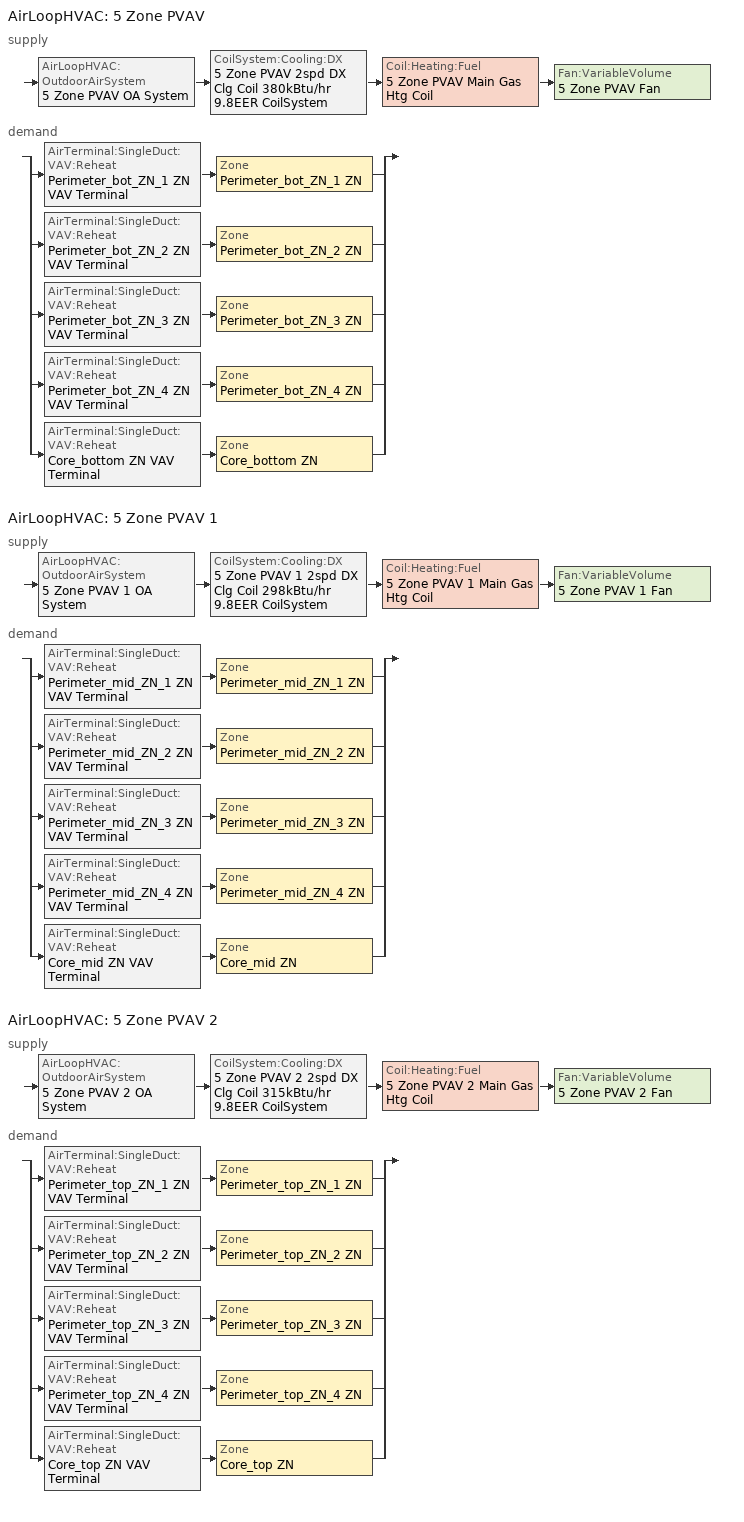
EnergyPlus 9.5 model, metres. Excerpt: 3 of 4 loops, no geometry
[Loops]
AirLoopHVAC '5 Zone PVAV'
 supply: AirLoopHVAC:OutdoorAirSystem '5 Zone PVAV OA System' > CoilSystem:Cooling:DX '5 Zone PVAV 2spd DX Clg Coil 380kBtu/hr 9.8EER CoilSystem' > Coil:Heating:Fuel '5 Zone PVAV Main Gas Htg Coil' > Fan:VariableVolume '5 Zone PVAV Fan'
 demand: split
  | AirTerminal:SingleDuct:VAV:Reheat 'Perimeter_bot_ZN_1 ZN VAV Terminal' > Zone 'Perimeter_bot_ZN_1 ZN'
  | AirTerminal:SingleDuct:VAV:Reheat 'Perimeter_bot_ZN_2 ZN VAV Terminal' > Zone 'Perimeter_bot_ZN_2 ZN'
  | AirTerminal:SingleDuct:VAV:Reheat 'Perimeter_bot_ZN_3 ZN VAV Terminal' > Zone 'Perimeter_bot_ZN_3 ZN'
  | AirTerminal:SingleDuct:VAV:Reheat 'Perimeter_bot_ZN_4 ZN VAV Terminal' > Zone 'Perimeter_bot_ZN_4 ZN'
  | AirTerminal:SingleDuct:VAV:Reheat 'Core_bottom ZN VAV Terminal' > Zone 'Core_bottom ZN'
AirLoopHVAC '5 Zone PVAV 1'
 supply: AirLoopHVAC:OutdoorAirSystem '5 Zone PVAV 1 OA System' > CoilSystem:Cooling:DX '5 Zone PVAV 1 2spd DX Clg Coil 298kBtu/hr 9.8EER CoilSystem' > Coil:Heating:Fuel '5 Zone PVAV 1 Main Gas Htg Coil' > Fan:VariableVolume '5 Zone PVAV 1 Fan'
 demand: split
  | AirTerminal:SingleDuct:VAV:Reheat 'Perimeter_mid_ZN_1 ZN VAV Terminal' > Zone 'Perimeter_mid_ZN_1 ZN'
  | AirTerminal:SingleDuct:VAV:Reheat 'Perimeter_mid_ZN_2 ZN VAV Terminal' > Zone 'Perimeter_mid_ZN_2 ZN'
  | AirTerminal:SingleDuct:VAV:Reheat 'Perimeter_mid_ZN_3 ZN VAV Terminal' > Zone 'Perimeter_mid_ZN_3 ZN'
  | AirTerminal:SingleDuct:VAV:Reheat 'Perimeter_mid_ZN_4 ZN VAV Terminal' > Zone 'Perimeter_mid_ZN_4 ZN'
  | AirTerminal:SingleDuct:VAV:Reheat 'Core_mid ZN VAV Terminal' > Zone 'Core_mid ZN'
AirLoopHVAC '5 Zone PVAV 2'
 supply: AirLoopHVAC:OutdoorAirSystem '5 Zone PVAV 2 OA System' > CoilSystem:Cooling:DX '5 Zone PVAV 2 2spd DX Clg Coil 315kBtu/hr 9.8EER CoilSystem' > Coil:Heating:Fuel '5 Zone PVAV 2 Main Gas Htg Coil' > Fan:VariableVolume '5 Zone PVAV 2 Fan'
 demand: split
  | AirTerminal:SingleDuct:VAV:Reheat 'Perimeter_top_ZN_1 ZN VAV Terminal' > Zone 'Perimeter_top_ZN_1 ZN'
  | AirTerminal:SingleDuct:VAV:Reheat 'Perimeter_top_ZN_2 ZN VAV Terminal' > Zone 'Perimeter_top_ZN_2 ZN'
  | AirTerminal:SingleDuct:VAV:Reheat 'Perimeter_top_ZN_3 ZN VAV Terminal' > Zone 'Perimeter_top_ZN_3 ZN'
  | AirTerminal:SingleDuct:VAV:Reheat 'Perimeter_top_ZN_4 ZN VAV Terminal' > Zone 'Perimeter_top_ZN_4 ZN'
  | AirTerminal:SingleDuct:VAV:Reheat 'Core_top ZN VAV Terminal' > Zone 'Core_top ZN'
[ZoneControl:Thermostat] Temperature Difference Between Cutout And Setpoint {deltaC}=0
Name | Zone or ZoneList | Control Type Schedule | Control 1
Core_bottom ZN Thermostat | Core_bottom ZN | Core_bottom ZN Thermostat Schedule | Office WholeBuilding - Md Office Thermostat 1
Core_mid ZN Thermostat | Core_mid ZN | Core_mid ZN Thermostat Schedule | Office WholeBuilding - Md Office Thermostat 2
Core_top ZN Thermostat | Core_top ZN | Core_top ZN Thermostat Schedule | Office WholeBuilding - Md Office Thermostat 3
Perimeter_bot_ZN_1 ZN Thermostat | Perimeter_bot_ZN_1 ZN | Perimeter_bot_ZN_1 ZN Thermostat Schedule | Office WholeBuilding - Md Office Thermostat 4
Perimeter_bot_ZN_2 ZN Thermostat | Perimeter_bot_ZN_2 ZN | Perimeter_bot_ZN_2 ZN Thermostat Schedule | Office WholeBuilding - Md Office Thermostat 5
Perimeter_bot_ZN_3 ZN Thermostat | Perimeter_bot_ZN_3 ZN | Perimeter_bot_ZN_3 ZN Thermostat Schedule | Office WholeBuilding - Md Office Thermostat 6
Perimeter_bot_ZN_4 ZN Thermostat | Perimeter_bot_ZN_4 ZN | Perimeter_bot_ZN_4 ZN Thermostat Schedule | Office WholeBuilding - Md Office Thermostat 7
Perimeter_mid_ZN_1 ZN Thermostat | Perimeter_mid_ZN_1 ZN | Perimeter_mid_ZN_1 ZN Thermostat Schedule | Office WholeBuilding - Md Office Thermostat 8
Perimeter_mid_ZN_2 ZN Thermostat | Perimeter_mid_ZN_2 ZN | Perimeter_mid_ZN_2 ZN Thermostat Schedule | Office WholeBuilding - Md Office Thermostat 9
Perimeter_mid_ZN_3 ZN Thermostat | Perimeter_mid_ZN_3 ZN | Perimeter_mid_ZN_3 ZN Thermostat Schedule | Office WholeBuilding - Md Office Thermostat 10
Perimeter_mid_ZN_4 ZN Thermostat | Perimeter_mid_ZN_4 ZN | Perimeter_mid_ZN_4 ZN Thermostat Schedule | Office WholeBuilding - Md Office Thermostat 11
Perimeter_top_ZN_1 ZN Thermostat | Perimeter_top_ZN_1 ZN | Perimeter_top_ZN_1 ZN Thermostat Schedule | Office WholeBuilding - Md Office Thermostat 12
Perimeter_top_ZN_2 ZN Thermostat | Perimeter_top_ZN_2 ZN | Perimeter_top_ZN_2 ZN Thermostat Schedule | Office WholeBuilding - Md Office Thermostat 13
Perimeter_top_ZN_3 ZN Thermostat | Perimeter_top_ZN_3 ZN | Perimeter_top_ZN_3 ZN Thermostat Schedule | Office WholeBuilding - Md Office Thermostat 14
Perimeter_top_ZN_4 ZN Thermostat | Perimeter_top_ZN_4 ZN | Perimeter_top_ZN_4 ZN Thermostat Schedule | Office WholeBuilding - Md Office Thermostat 15
[ThermostatSetpoint:DualSetpoint] Heating Setpoint Temperature Schedule=OfficeMedium HTGSETP_SCH_YES_OPTIMUM; Cooling Setpoint Temperature Schedule=OfficeMedium CLGSETP_SCH_YES_OPTIMUM
Office WholeBuilding - Md Office Thermostat 1; Office WholeBuilding - Md Office Thermostat 2; Office WholeBuilding - Md Office Thermostat 3; Office WholeBuilding - Md Office Thermostat 4; Office WholeBuilding - Md Office Thermostat 5; Office WholeBuilding - Md Office Thermostat 6; Office WholeBuilding - Md Office Thermostat 7; Office WholeBuilding - Md Office Thermostat 8; Office WholeBuilding - Md Office Thermostat 9; Office WholeBuilding - Md Office Thermostat 10; Office WholeBuilding - Md Office Thermostat 11; Office WholeBuilding - Md Office Thermostat 12; Office WholeBuilding - Md Office Thermostat 13; Office WholeBuilding - Md Office Thermostat 14; Office WholeBuilding - Md Office Thermostat 15
[AirTerminal:SingleDuct:VAV:Reheat] Availability Schedule=Always On Discrete; Maximum Air Flow Rate {m3/s}=Autosize; Zone Minimum Air Flow Input Method=Constant; Fixed Minimum Air Flow Rate {m3/s}=0; Maximum Hot Water or Steam Flow Rate {m3/s}=Autosize; Minimum Hot Water or Steam Flow Rate {m3/s}=0; Convergence Tolerance=0.001; Damper Heating Action=Normal; Maximum Flow per Zone Floor Area During Reheat {m3/s-m2}=Autocalculate; Maximum Flow Fraction During Reheat=Autocalculate; Maximum Reheat Air Temperature {C}=50
Name | Constant Minimum Air Flow Fraction | Reheat Coil
Core_bottom ZN VAV Terminal | 0.207213 | Core_bottom ZN Electric Reheat Coil
Core_mid ZN VAV Terminal | 0.219701 | Core_mid ZN Electric Reheat Coil
Core_top ZN VAV Terminal | 0.212286 | Core_top ZN Electric Reheat Coil
Perimeter_bot_ZN_1 ZN VAV Terminal | 0.215242 | Perimeter_bot_ZN_1 ZN Electric Reheat Coil
Perimeter_bot_ZN_2 ZN VAV Terminal | 0.2 | Perimeter_bot_ZN_2 ZN Electric Reheat Coil
Perimeter_bot_ZN_3 ZN VAV Terminal | 0.239387 | Perimeter_bot_ZN_3 ZN Electric Reheat Coil
Perimeter_bot_ZN_4 ZN VAV Terminal | 0.2 | Perimeter_bot_ZN_4 ZN Electric Reheat Coil
Perimeter_mid_ZN_1 ZN VAV Terminal | 0.219701 | Perimeter_mid_ZN_1 ZN Electric Reheat Coil
Perimeter_mid_ZN_2 ZN VAV Terminal | 0.219701 | Perimeter_mid_ZN_2 ZN Electric Reheat Coil
Perimeter_mid_ZN_3 ZN VAV Terminal | 0.219701 | Perimeter_mid_ZN_3 ZN Electric Reheat Coil
Perimeter_mid_ZN_4 ZN VAV Terminal | 0.219701 | Perimeter_mid_ZN_4 ZN Electric Reheat Coil
Perimeter_top_ZN_1 ZN VAV Terminal | 0.212286 | Perimeter_top_ZN_1 ZN Electric Reheat Coil
Perimeter_top_ZN_2 ZN VAV Terminal | 0.212286 | Perimeter_top_ZN_2 ZN Electric Reheat Coil
Perimeter_top_ZN_3 ZN VAV Terminal | 0.212286 | Perimeter_top_ZN_3 ZN Electric Reheat Coil
Perimeter_top_ZN_4 ZN VAV Terminal | 0.212286 | Perimeter_top_ZN_4 ZN Electric Reheat Coil
[Coil:Heating:Electric] Availability Schedule=Always On Discrete; Efficiency=1; Nominal Capacity {W}=Autosize
Core_bottom ZN Electric Reheat Coil; Core_mid ZN Electric Reheat Coil; Core_top ZN Electric Reheat Coil; Perimeter_bot_ZN_1 ZN Electric Reheat Coil; Perimeter_bot_ZN_2 ZN Electric Reheat Coil; Perimeter_bot_ZN_3 ZN Electric Reheat Coil; Perimeter_bot_ZN_4 ZN Electric Reheat Coil; Perimeter_mid_ZN_1 ZN Electric Reheat Coil; Perimeter_mid_ZN_2 ZN Electric Reheat Coil; Perimeter_mid_ZN_3 ZN Electric Reheat Coil; Perimeter_mid_ZN_4 ZN Electric Reheat Coil; Perimeter_top_ZN_1 ZN Electric Reheat Coil; Perimeter_top_ZN_2 ZN Electric Reheat Coil; Perimeter_top_ZN_3 ZN Electric Reheat Coil; Perimeter_top_ZN_4 ZN Electric Reheat Coil
[Zone equipment]
Core_bottom ZN: Core_bottom ZN VAV Terminal
Core_mid ZN: Core_mid ZN VAV Terminal
Core_top ZN: Core_top ZN VAV Terminal
Perimeter_bot_ZN_1 ZN: Perimeter_bot_ZN_1 ZN VAV Terminal
Perimeter_bot_ZN_2 ZN: Perimeter_bot_ZN_2 ZN VAV Terminal
Perimeter_bot_ZN_3 ZN: Perimeter_bot_ZN_3 ZN VAV Terminal
Perimeter_bot_ZN_4 ZN: Perimeter_bot_ZN_4 ZN VAV Terminal
Perimeter_mid_ZN_1 ZN: Perimeter_mid_ZN_1 ZN VAV Terminal
Perimeter_mid_ZN_2 ZN: Perimeter_mid_ZN_2 ZN VAV Terminal
Perimeter_mid_ZN_3 ZN: Perimeter_mid_ZN_3 ZN VAV Terminal
Perimeter_mid_ZN_4 ZN: Perimeter_mid_ZN_4 ZN VAV Terminal
Perimeter_top_ZN_1 ZN: Perimeter_top_ZN_1 ZN VAV Terminal
Perimeter_top_ZN_2 ZN: Perimeter_top_ZN_2 ZN VAV Terminal
Perimeter_top_ZN_3 ZN: Perimeter_top_ZN_3 ZN VAV Terminal
Perimeter_top_ZN_4 ZN: Perimeter_top_ZN_4 ZN VAV Terminal
[Sizing:Zone] Zone Cooling Design Supply Air Temperature Input Method=SupplyAirTemperature; Zone Cooling Design Supply Air Temperature {C}=12.7778; Zone Cooling Design Supply Air Temperature Difference {deltaC}=11.11; Zone Heating Design Supply Air Temperature Input Method=SupplyAirTemperature; Zone Heating Design Supply Air Temperature {C}=50; Zone Heating Design Supply Air Temperature Difference {deltaC}=11.11; Zone Cooling Design Supply Air Humidity Ratio {kgWater/kgDryAir}=0.0085; Zone Heating Design Supply Air Humidity Ratio {kgWater/kgDryAir}=0.008; Design Specification Outdoor Air Object=Office WholeBuilding - Md Office Ventilation; Cooling Design Air Flow Method=DesignDay; Cooling Design Air Flow Rate {m3/s}=0; Cooling Minimum Air Flow per Zone Floor Area {m3/s-m2}=0.000762; Cooling Minimum Air Flow {m3/s}=0; Cooling Minimum Air Flow Fraction=0; Heating Design Air Flow Method=DesignDay; Heating Design Air Flow Rate {m3/s}=0; Heating Maximum Air Flow per Zone Floor Area {m3/s-m2}=0.002032; Heating Maximum Air Flow {m3/s}=0.141576; Heating Maximum Air Flow Fraction=0.3; Account for Dedicated Outdoor Air System=No
Core_bottom ZN; Core_mid ZN; Core_top ZN; Perimeter_bot_ZN_1 ZN; Perimeter_bot_ZN_2 ZN; Perimeter_bot_ZN_3 ZN; Perimeter_bot_ZN_4 ZN; Perimeter_mid_ZN_1 ZN; Perimeter_mid_ZN_2 ZN; Perimeter_mid_ZN_3 ZN; Perimeter_mid_ZN_4 ZN; Perimeter_top_ZN_1 ZN; Perimeter_top_ZN_2 ZN; Perimeter_top_ZN_3 ZN; Perimeter_top_ZN_4 ZN
[Controller:MechanicalVentilation] Availability Schedule=OfficeMedium MinOA_MotorizedDamper_Sched; Demand Controlled Ventilation=No; System Outdoor Air Method=VentilationRateProcedure; Design Specification Outdoor Air Object Name 1=Office WholeBuilding - Md Office Ventilation; Design Specification Outdoor Air Object Name 2=Office WholeBuilding - Md Office Ventilation; Design Specification Outdoor Air Object Name 3=Office WholeBuilding - Md Office Ventilation; Design Specification Outdoor Air Object Name 4=Office WholeBuilding - Md Office Ventilation; Design Specification Outdoor Air Object Name 5=Office WholeBuilding - Md Office Ventilation
Name | Zone or ZoneList Name 1 | Zone or ZoneList Name 2 | Zone or ZoneList Name 3 | Zone or ZoneList Name 4 | Zone or ZoneList Name 5
5 Zone PVAV Ventilation Controller | Core_bottom ZN | Perimeter_bot_ZN_1 ZN | Perimeter_bot_ZN_2 ZN | Perimeter_bot_ZN_3 ZN | Perimeter_bot_ZN_4 ZN
5 Zone PVAV 1 Ventilation Controller | Core_mid ZN | Perimeter_mid_ZN_1 ZN | Perimeter_mid_ZN_2 ZN | Perimeter_mid_ZN_3 ZN | Perimeter_mid_ZN_4 ZN
5 Zone PVAV 2 Ventilation Controller | Core_top ZN | Perimeter_top_ZN_1 ZN | Perimeter_top_ZN_2 ZN | Perimeter_top_ZN_3 ZN | Perimeter_top_ZN_4 ZN
[DesignSpecification:OutdoorAir]
Office WholeBuilding - Md Office Ventilation: Outdoor Air Method=Sum; Outdoor Air Flow per Person {m3/s-person}=0; Outdoor Air Flow per Zone Floor Area {m3/s-m2}=0.0004318; Outdoor Air Flow per Zone {m3/s}=0; Outdoor Air Flow Air Changes per Hour {1/hr}=0
[AirLoopHVAC] Design Supply Air Flow Rate {m3/s}=AutoSize; Design Return Air Flow Fraction of Supply Air Flow=1
5 Zone PVAV; 5 Zone PVAV 1; 5 Zone PVAV 2
[Sizing:System] Type of Load to Size On=Sensible; Design Outdoor Air Flow Rate {m3/s}=1.19517; Central Heating Maximum System Air Flow Ratio=0.3; Preheat Design Temperature {C}=7.22222; Preheat Design Humidity Ratio {kgWater/kgDryAir}=0.008; Precool Design Temperature {C}=12.7778; Precool Design Humidity Ratio {kgWater/kgDryAir}=0.008; Central Cooling Design Supply Air Temperature {C}=12.7778; Central Heating Design Supply Air Temperature {C}=12.7778; Type of Zone Sum to Use=Coincident; 100% Outdoor Air in Cooling=No; 100% Outdoor Air in Heating=No; Central Cooling Design Supply Air Humidity Ratio {kgWater/kgDryAir}=0.0085; Central Heating Design Supply Air Humidity Ratio {kgWater/kgDryAir}=0.008; Cooling Supply Air Flow Rate Method=DesignDay; Cooling Supply Air Flow Rate {m3/s}=0; Cooling Supply Air Flow Rate Per Floor Area {m3/s-m2}=0.00996765; Cooling Fraction of Autosized Cooling Supply Air Flow Rate=1; Cooling Supply Air Flow Rate Per Unit Cooling Capacity {m3/s-W}=3.94755e-05; Heating Supply Air Flow Rate Method=DesignDay; Heating Supply Air Flow Rate {m3/s}=0; Heating Supply Air Flow Rate Per Floor Area {m3/s-m2}=0.00996765; Heating Fraction of Autosized Heating Supply Air Flow Rate=1; Heating Fraction of Autosized Cooling Supply Air Flow Rate=1; Heating Supply Air Flow Rate Per Unit Heating Capacity {m3/s-W}=3.15882e-05; System Outdoor Air Method=ZoneSum; Zone Maximum Outdoor Air Fraction=1; Cooling Design Capacity Method=CoolingDesignCapacity; Cooling Design Capacity {W}=Autosize; Cooling Design Capacity Per Floor Area {W/m2}=234.7; Fraction of Autosized Cooling Design Capacity=1; Heating Design Capacity Method=HeatingDesignCapacity; Heating Design Capacity {W}=Autosize; Heating Design Capacity Per Floor Area {W/m2}=157; Fraction of Autosized Heating Design Capacity=1; Central Cooling Capacity Control Method=OnOff
5 Zone PVAV; 5 Zone PVAV 1; 5 Zone PVAV 2
[Controller:OutdoorAir] Minimum Outdoor Air Flow Rate {m3/s}=0; Maximum Outdoor Air Flow Rate {m3/s}=Autosize; Economizer Control Type=DifferentialDryBulb; Economizer Control Action Type=ModulateFlow; Lockout Type=LockoutWithHeating; Minimum Limit Type=FixedMinimum; Minimum Outdoor Air Schedule=OfficeMedium MinOA_MotorizedDamper_Sched; High Humidity Control=No; Control High Indoor Humidity Based on Outdoor Humidity Ratio=Yes; Heat Recovery Bypass Control Type=BypassWhenWithinEconomizerLimits
Name | Mechanical Ventilation Controller
Controller Outdoor Air 1 | 5 Zone PVAV Ventilation Controller
Controller Outdoor Air 2 | 5 Zone PVAV 1 Ventilation Controller
Controller Outdoor Air 3 | 5 Zone PVAV 2 Ventilation Controller
[SetpointManager:MixedAir] Control Variable=Temperature
Name | Setpoint Node or NodeList
5 Zone PVAV Mixed Air Node OS Default SPM | 5 Zone PVAV Mixed Air Node
5 Zone PVAV 2spd DX Clg Coil 380kBtu/hr 9.8EER Outlet Air Node OS Default SPM | 5 Zone PVAV 2spd DX Clg Coil 380kBtu/hr 9.8EER Outlet Air Node
5 Zone PVAV Main Gas Htg Coil Outlet Air Node OS Default SPM | 5 Zone PVAV Main Gas Htg Coil Outlet Air Node
5 Zone PVAV 1 Mixed Air Node OS Default SPM | 5 Zone PVAV 1 Mixed Air Node
5 Zone PVAV 1 2spd DX Clg Coil 298kBtu/hr 9.8EER Outlet Air Node OS Default SPM | 5 Zone PVAV 1 2spd DX Clg Coil 298kBtu/hr 9.8EER Outlet Air Node
5 Zone PVAV 1 Main Gas Htg Coil Outlet Air Node OS Default SPM | 5 Zone PVAV 1 Main Gas Htg Coil Outlet Air Node
5 Zone PVAV 2 Mixed Air Node OS Default SPM | 5 Zone PVAV 2 Mixed Air Node
5 Zone PVAV 2 2spd DX Clg Coil 315kBtu/hr 9.8EER Outlet Air Node OS Default SPM | 5 Zone PVAV 2 2spd DX Clg Coil 315kBtu/hr 9.8EER Outlet Air Node
5 Zone PVAV 2 Main Gas Htg Coil Outlet Air Node OS Default SPM | 5 Zone PVAV 2 Main Gas Htg Coil Outlet Air Node
[CoilSystem:Cooling:DX] Availability Schedule=Always On Discrete
Name | Cooling Coil
5 Zone PVAV 2spd DX Clg Coil 380kBtu/hr 9.8EER CoilSystem | 5 Zone PVAV 2spd DX Clg Coil 380kBtu/hr 9.8EER
5 Zone PVAV 1 2spd DX Clg Coil 298kBtu/hr 9.8EER CoilSystem | 5 Zone PVAV 1 2spd DX Clg Coil 298kBtu/hr 9.8EER
5 Zone PVAV 2 2spd DX Clg Coil 315kBtu/hr 9.8EER CoilSystem | 5 Zone PVAV 2 2spd DX Clg Coil 315kBtu/hr 9.8EER
[Coil:Cooling:DX:TwoSpeed] Availability Schedule=Always On Discrete; High Speed Gross Rated Total Cooling Capacity {W}=Autosize; High Speed Rated Sensible Heat Ratio=Autosize; High Speed Gross Rated Cooling COP {W/W}=3.39929; High Speed Rated Air Flow Rate {m3/s}=Autosize; Unit Internal Static Air Pressure {Pa}=773.3; Total Cooling Capacity Function of Temperature Curve=PSZ-AC_Unitary_PackagecoolCapFT; Total Cooling Capacity Function of Flow Fraction Curve=PSZ-AC_Unitary_PackagecoolFFF; Energy Input Ratio Function of Temperature Curve=PSZ-AC DX Unitary Package EIRFT; Energy Input Ratio Function of Flow Fraction Curve=PSZ-AC_Unitary_PackagecoolEIRFFF; Part Load Fraction Correlation Curve=PSZ-AC_Unitary_PackagecoolPLR; Low Speed Gross Rated Total Cooling Capacity {W}=Autosize; Low Speed Gross Rated Sensible Heat Ratio=0.69; Low Speed Gross Rated Cooling COP {W/W}=3.39929; Low Speed Rated Air Flow Rate {m3/s}=Autosize; Low Speed Total Cooling Capacity Function of Temperature Curve=PSZ-AC_Unitary_PackagecoolCapFT; Low Speed Energy Input Ratio Function of Temperature Curve=PSZ-AC DX Unitary Package EIRFT; Condenser Type=AirCooled; Minimum Outdoor Dry-Bulb Temperature for Compressor Operation {C}=-25; High Speed Evaporative Condenser Effectiveness=0; High Speed Evaporative Condenser Air Flow Rate {m3/s}=Autosize; High Speed Evaporative Condenser Pump Rated Power Consumption {W}=Autosize; Low Speed Evaporative Condenser Effectiveness=0; Low Speed Evaporative Condenser Air Flow Rate {m3/s}=Autosize; Low Speed Evaporative Condenser Pump Rated Power Consumption {W}=Autosize; Basin Heater Capacity {W/K}=10; Basin Heater Setpoint Temperature {C}=2
5 Zone PVAV 2spd DX Clg Coil 380kBtu/hr 9.8EER; 5 Zone PVAV 1 2spd DX Clg Coil 298kBtu/hr 9.8EER; 5 Zone PVAV 2 2spd DX Clg Coil 315kBtu/hr 9.8EER
[Coil:Heating:Fuel] Availability Schedule=Always On Discrete; Fuel Type=NaturalGas; Burner Efficiency=0.8; Nominal Capacity {W}=AutoSize; Parasitic Electric Load {W}=0; Parasitic Fuel Load {W}=0
5 Zone PVAV Main Gas Htg Coil; 5 Zone PVAV 1 Main Gas Htg Coil; 5 Zone PVAV 2 Main Gas Htg Coil
[Fan:VariableVolume] Availability Schedule=OfficeMedium HVACOperationSchd; Pressure Rise {Pa}=1389.92; Maximum Flow Rate {m3/s}=AutoSize; Fan Power Minimum Flow Rate Input Method=Fraction; Fan Power Minimum Flow Fraction=0.25; Fan Power Minimum Air Flow Rate {m3/s}=0; Motor In Airstream Fraction=1; Fan Power Coefficient 1=0.04076; Fan Power Coefficient 2=0.0881; Fan Power Coefficient 3=-0.0729; Fan Power Coefficient 4=0.9437; Fan Power Coefficient 5=0
Name | Fan Total Efficiency | Motor Efficiency
5 Zone PVAV Fan | 0.6045 | 0.93
5 Zone PVAV 1 Fan; 5 Zone PVAV 2 Fan | 0.6006 | 0.924
[SetpointManager:OutdoorAirReset] Control Variable=Temperature; Setpoint at Outdoor Low Temperature {C}=15.5556; Outdoor Low Temperature {C}=10; Setpoint at Outdoor High Temperature {C}=12.7778; Outdoor High Temperature {C}=21.1111
Name | Setpoint Node or NodeList
5 Zone PVAV SAT Reset | 5 Zone PVAV Supply Outlet Node
5 Zone PVAV 1 SAT Reset | 5 Zone PVAV 1 Supply Outlet Node
5 Zone PVAV 2 SAT Reset | 5 Zone PVAV 2 Supply Outlet Node
[EnergyManagementSystem:InternalVariable] Internal Data Type=Zone Floor Area
Name | Internal Data Index Key
Core_bottomZN_Area | Core_bottom ZN
Core_midZN_Area | Core_mid ZN
Core_topZN_Area | Core_top ZN
Perimeter_bot_ZN_1ZN_Area | Perimeter_bot_ZN_1 ZN
Perimeter_bot_ZN_2ZN_Area | Perimeter_bot_ZN_2 ZN
Perimeter_bot_ZN_3ZN_Area | Perimeter_bot_ZN_3 ZN
Perimeter_bot_ZN_4ZN_Area | Perimeter_bot_ZN_4 ZN
Perimeter_mid_ZN_1ZN_Area | Perimeter_mid_ZN_1 ZN
Perimeter_mid_ZN_2ZN_Area | Perimeter_mid_ZN_2 ZN
Perimeter_mid_ZN_3ZN_Area | Perimeter_mid_ZN_3 ZN
Perimeter_mid_ZN_4ZN_Area | Perimeter_mid_ZN_4 ZN
Perimeter_top_ZN_1ZN_Area | Perimeter_top_ZN_1 ZN
Perimeter_top_ZN_2ZN_Area | Perimeter_top_ZN_2 ZN
Perimeter_top_ZN_3ZN_Area | Perimeter_top_ZN_3 ZN
Perimeter_top_ZN_4ZN_Area | Perimeter_top_ZN_4 ZN
[EnergyManagementSystem:Sensor] Output:Variable or Output:Meter=Zone Lights Electricity Rate
Name | Output:Variable or Output:Meter Index Key
Core_bottomZN_LSr | Core_bottom ZN
Core_midZN_LSr | Core_mid ZN
Core_topZN_LSr | Core_top ZN
Perimeter_bot_ZN_1ZN_LSr | Perimeter_bot_ZN_1 ZN
Perimeter_bot_ZN_2ZN_LSr | Perimeter_bot_ZN_2 ZN
Perimeter_bot_ZN_3ZN_LSr | Perimeter_bot_ZN_3 ZN
Perimeter_bot_ZN_4ZN_LSr | Perimeter_bot_ZN_4 ZN
Perimeter_mid_ZN_1ZN_LSr | Perimeter_mid_ZN_1 ZN
Perimeter_mid_ZN_2ZN_LSr | Perimeter_mid_ZN_2 ZN
Perimeter_mid_ZN_3ZN_LSr | Perimeter_mid_ZN_3 ZN
Perimeter_mid_ZN_4ZN_LSr | Perimeter_mid_ZN_4 ZN
Perimeter_top_ZN_1ZN_LSr | Perimeter_top_ZN_1 ZN
Perimeter_top_ZN_2ZN_LSr | Perimeter_top_ZN_2 ZN
Perimeter_top_ZN_3ZN_LSr | Perimeter_top_ZN_3 ZN
Perimeter_top_ZN_4ZN_LSr | Perimeter_top_ZN_4 ZN
[Schedule:Compact]
Core_bottom ZN Thermostat Schedule; Core_mid ZN Thermostat Schedule; Core_top ZN Thermostat Schedule; Perimeter_bot_ZN_1 ZN Thermostat Schedule; Perimeter_bot_ZN_2 ZN Thermostat Schedule; Perimeter_bot_ZN_3 ZN Thermostat Schedule; Perimeter_bot_ZN_4 ZN Thermostat Schedule; Perimeter_mid_ZN_1 ZN Thermostat Schedule; Perimeter_mid_ZN_2 ZN Thermostat Schedule; Perimeter_mid_ZN_3 ZN Thermostat Schedule; Perimeter_mid_ZN_4 ZN Thermostat Schedule; Perimeter_top_ZN_1 ZN Thermostat Schedule; Perimeter_top_ZN_2 ZN Thermostat Schedule; Perimeter_top_ZN_3 ZN Thermostat Schedule; Perimeter_top_ZN_4 ZN Thermostat Schedule: Through: 12/31, For: AllDays, Until: 24:00, 4
[Schedule:Day:Interval]
OfficeMedium HTGSETP_SCH_YES_OPTIMUM Wkdy Day: No, 01:00, 15.6, 02:00, 15.6, 03:00, 15.6, 04:00, 15.6, 05:00, 15.6, 06:00, 17.8, 07:00, 20, 08:00, 21, 09:00, 21, 10:00, 21, 11:00, 21, 12:00, 21, 13:00, 21, 14:00, 21, 15:00, 21, 16:00, 21, 17:00, 21, 18:00, 21, 19:00, 21, 20:00, 21, 21:00, 21, 22:00, 21, 23:00, 15.6, 24:00, 15.6
OfficeMedium HTGSETP_SCH_YES_OPTIMUM Sat Day: No, 05:00, 15.6, 06:00, 17.8, 07:00, 20, 17:00, 21, 24:00, 15.6
OfficeMedium HTGSETP_SCH_YES_OPTIMUM Default; OfficeMedium HTGSETP_SCH_YES_OPTIMUM Summer Design Day: No, 24:00, 15.6
OfficeMedium HTGSETP_SCH_YES_OPTIMUM Winter Design Day: No, 05:00, 15.6, 06:00, 17.6, 07:00, 19.6, 22:00, 21, 24:00, 15.6
OfficeMedium CLGSETP_SCH_YES_OPTIMUM Wkdy Day: No, 01:00, 26.7, 02:00, 26.7, 03:00, 26.7, 04:00, 26.7, 05:00, 26.7, 06:00, 25.6, 07:00, 25, 08:00, 24, 09:00, 24, 10:00, 24, 11:00, 24, 12:00, 24, 13:00, 24, 14:00, 24, 15:00, 24, 16:00, 24, 17:00, 24, 18:00, 24, 19:00, 24, 20:00, 24, 21:00, 24, 22:00, 24, 23:00, 26.7, 24:00, 26.7
OfficeMedium CLGSETP_SCH_YES_OPTIMUM Sat Day: No, 05:00, 26.7, 06:00, 25.7, 07:00, 25, 17:00, 24, 24:00, 26.7
OfficeMedium CLGSETP_SCH_YES_OPTIMUM Default; OfficeMedium CLGSETP_SCH_YES_OPTIMUM Winter Design Day: No, 24:00, 26.7
OfficeMedium CLGSETP_SCH_YES_OPTIMUM Summer Design Day: No, 05:00, 26.7, 06:00, 25.7, 07:00, 25, 22:00, 24, 24:00, 26.7
OfficeMedium MinOA_MotorizedDamper_Sched SmrDsn|Wkdy Day; OfficeMedium MinOA_MotorizedDamper_Sched Summer Design Day: No, 07:00, 0, 22:00, 1, 24:00, 0
OfficeMedium MinOA_MotorizedDamper_Sched WntrDsn|Sat Day; OfficeMedium MinOA_MotorizedDamper_Sched Winter Design Day: No, 07:00, 0, 18:00, 1, 24:00, 0
OfficeMedium MinOA_MotorizedDamper_Sched Default; OfficeMedium HVACOperationSchd Default: No, 24:00, 0
OfficeMedium HVACOperationSchd SmrDsn|Wkdy Day; OfficeMedium HVACOperationSchd Summer Design Day: No, 06:00, 0, 22:00, 1, 24:00, 0
OfficeMedium HVACOperationSchd Winter Design Day; OfficeMedium HVACOperationSchd WntrDsn|Sat Day: No, 06:00, 0, 18:00, 1, 24:00, 0
[Schedule:Week:Daily]
OfficeMedium HTGSETP_SCH_YES_OPTIMUM Week Rule - Jan1-Jan2: OfficeMedium HTGSETP_SCH_YES_OPTIMUM Wkdy Day, OfficeMedium HTGSETP_SCH_YES_OPTIMUM Wkdy Day, OfficeMedium HTGSETP_SCH_YES_OPTIMUM Wkdy Day, OfficeMedium HTGSETP_SCH_YES_OPTIMUM Wkdy Day, OfficeMedium HTGSETP_SCH_YES_OPTIMUM Wkdy Day, OfficeMedium HTGSETP_SCH_YES_OPTIMUM Wkdy Day, OfficeMedium HTGSETP_SCH_YES_OPTIMUM Sat Day, OfficeMedium HTGSETP_SCH_YES_OPTIMUM Default, OfficeMedium HTGSETP_SCH_YES_OPTIMUM Summer Design Day, OfficeMedium HTGSETP_SCH_YES_OPTIMUM Winter Design Day, OfficeMedium HTGSETP_SCH_YES_OPTIMUM Default, OfficeMedium HTGSETP_SCH_YES_OPTIMUM Default
OfficeMedium HTGSETP_SCH_YES_OPTIMUM Week Rule - Jan3-Dec31: OfficeMedium HTGSETP_SCH_YES_OPTIMUM Default, OfficeMedium HTGSETP_SCH_YES_OPTIMUM Wkdy Day, OfficeMedium HTGSETP_SCH_YES_OPTIMUM Wkdy Day, OfficeMedium HTGSETP_SCH_YES_OPTIMUM Wkdy Day, OfficeMedium HTGSETP_SCH_YES_OPTIMUM Wkdy Day, OfficeMedium HTGSETP_SCH_YES_OPTIMUM Wkdy Day, OfficeMedium HTGSETP_SCH_YES_OPTIMUM Sat Day, OfficeMedium HTGSETP_SCH_YES_OPTIMUM Default, OfficeMedium HTGSETP_SCH_YES_OPTIMUM Summer Design Day, OfficeMedium HTGSETP_SCH_YES_OPTIMUM Winter Design Day, OfficeMedium HTGSETP_SCH_YES_OPTIMUM Default, OfficeMedium HTGSETP_SCH_YES_OPTIMUM Default
OfficeMedium CLGSETP_SCH_YES_OPTIMUM Week Rule - Jan1-Jan2: OfficeMedium CLGSETP_SCH_YES_OPTIMUM Wkdy Day, OfficeMedium CLGSETP_SCH_YES_OPTIMUM Wkdy Day, OfficeMedium CLGSETP_SCH_YES_OPTIMUM Wkdy Day, OfficeMedium CLGSETP_SCH_YES_OPTIMUM Wkdy Day, OfficeMedium CLGSETP_SCH_YES_OPTIMUM Wkdy Day, OfficeMedium CLGSETP_SCH_YES_OPTIMUM Wkdy Day, OfficeMedium CLGSETP_SCH_YES_OPTIMUM Sat Day, OfficeMedium CLGSETP_SCH_YES_OPTIMUM Default, OfficeMedium CLGSETP_SCH_YES_OPTIMUM Summer Design Day, OfficeMedium CLGSETP_SCH_YES_OPTIMUM Winter Design Day, OfficeMedium CLGSETP_SCH_YES_OPTIMUM Default, OfficeMedium CLGSETP_SCH_YES_OPTIMUM Default
OfficeMedium CLGSETP_SCH_YES_OPTIMUM Week Rule - Jan3-Dec31: OfficeMedium CLGSETP_SCH_YES_OPTIMUM Default, OfficeMedium CLGSETP_SCH_YES_OPTIMUM Wkdy Day, OfficeMedium CLGSETP_SCH_YES_OPTIMUM Wkdy Day, OfficeMedium CLGSETP_SCH_YES_OPTIMUM Wkdy Day, OfficeMedium CLGSETP_SCH_YES_OPTIMUM Wkdy Day, OfficeMedium CLGSETP_SCH_YES_OPTIMUM Wkdy Day, OfficeMedium CLGSETP_SCH_YES_OPTIMUM Sat Day, OfficeMedium CLGSETP_SCH_YES_OPTIMUM Default, OfficeMedium CLGSETP_SCH_YES_OPTIMUM Summer Design Day, OfficeMedium CLGSETP_SCH_YES_OPTIMUM Winter Design Day, OfficeMedium CLGSETP_SCH_YES_OPTIMUM Default, OfficeMedium CLGSETP_SCH_YES_OPTIMUM Default
OfficeMedium MinOA_MotorizedDamper_Sched Week Rule - Jan1-Jan2: OfficeMedium MinOA_MotorizedDamper_Sched SmrDsn|Wkdy Day, OfficeMedium MinOA_MotorizedDamper_Sched SmrDsn|Wkdy Day, OfficeMedium MinOA_MotorizedDamper_Sched SmrDsn|Wkdy Day, OfficeMedium MinOA_MotorizedDamper_Sched SmrDsn|Wkdy Day, OfficeMedium MinOA_MotorizedDamper_Sched SmrDsn|Wkdy Day, OfficeMedium MinOA_MotorizedDamper_Sched SmrDsn|Wkdy Day, OfficeMedium MinOA_MotorizedDamper_Sched WntrDsn|Sat Day, OfficeMedium MinOA_MotorizedDamper_Sched Default, OfficeMedium MinOA_MotorizedDamper_Sched Summer Design Day, OfficeMedium MinOA_MotorizedDamper_Sched Winter Design Day, OfficeMedium MinOA_MotorizedDamper_Sched Default, OfficeMedium MinOA_MotorizedDamper_Sched Default
OfficeMedium MinOA_MotorizedDamper_Sched Week Rule - Jan3-Dec31: OfficeMedium MinOA_MotorizedDamper_Sched Default, OfficeMedium MinOA_MotorizedDamper_Sched SmrDsn|Wkdy Day, OfficeMedium MinOA_MotorizedDamper_Sched SmrDsn|Wkdy Day, OfficeMedium MinOA_MotorizedDamper_Sched SmrDsn|Wkdy Day, OfficeMedium MinOA_MotorizedDamper_Sched SmrDsn|Wkdy Day, OfficeMedium MinOA_MotorizedDamper_Sched SmrDsn|Wkdy Day, OfficeMedium MinOA_MotorizedDamper_Sched WntrDsn|Sat Day, OfficeMedium MinOA_MotorizedDamper_Sched Default, OfficeMedium MinOA_MotorizedDamper_Sched Summer Design Day, OfficeMedium MinOA_MotorizedDamper_Sched Winter Design Day, OfficeMedium MinOA_MotorizedDamper_Sched Default, OfficeMedium MinOA_MotorizedDamper_Sched Default
OfficeMedium HVACOperationSchd Week Rule - Jan1-Jan2: OfficeMedium HVACOperationSchd SmrDsn|Wkdy Day, OfficeMedium HVACOperationSchd SmrDsn|Wkdy Day, OfficeMedium HVACOperationSchd SmrDsn|Wkdy Day, OfficeMedium HVACOperationSchd SmrDsn|Wkdy Day, OfficeMedium HVACOperationSchd SmrDsn|Wkdy Day, OfficeMedium HVACOperationSchd SmrDsn|Wkdy Day, OfficeMedium HVACOperationSchd WntrDsn|Sat Day, OfficeMedium HVACOperationSchd Default, OfficeMedium HVACOperationSchd Summer Design Day, OfficeMedium HVACOperationSchd Winter Design Day, OfficeMedium HVACOperationSchd Default, OfficeMedium HVACOperationSchd Default
OfficeMedium HVACOperationSchd Week Rule - Jan3-Dec31: OfficeMedium HVACOperationSchd Default, OfficeMedium HVACOperationSchd SmrDsn|Wkdy Day, OfficeMedium HVACOperationSchd SmrDsn|Wkdy Day, OfficeMedium HVACOperationSchd SmrDsn|Wkdy Day, OfficeMedium HVACOperationSchd SmrDsn|Wkdy Day, OfficeMedium HVACOperationSchd SmrDsn|Wkdy Day, OfficeMedium HVACOperationSchd WntrDsn|Sat Day, OfficeMedium HVACOperationSchd Default, OfficeMedium HVACOperationSchd Summer Design Day, OfficeMedium HVACOperationSchd Winter Design Day, OfficeMedium HVACOperationSchd Default, OfficeMedium HVACOperationSchd Default
[Schedule:Year]
OfficeMedium HTGSETP_SCH_YES_OPTIMUM: OfficeMedium HTGSETP_SCH_YES_OPTIMUM Week Rule - Jan1-Jan2, 1, 1, 1, 2, OfficeMedium HTGSETP_SCH_YES_OPTIMUM Week Rule - Jan3-Dec31, 1, 3, 12, 31
OfficeMedium CLGSETP_SCH_YES_OPTIMUM: OfficeMedium CLGSETP_SCH_YES_OPTIMUM Week Rule - Jan1-Jan2, 1, 1, 1, 2, OfficeMedium CLGSETP_SCH_YES_OPTIMUM Week Rule - Jan3-Dec31, 1, 3, 12, 31
OfficeMedium MinOA_MotorizedDamper_Sched: OfficeMedium MinOA_MotorizedDamper_Sched Week Rule - Jan1-Jan2, 1, 1, 1, 2, OfficeMedium MinOA_MotorizedDamper_Sched Week Rule - Jan3-Dec31, 1, 3, 12, 31
OfficeMedium HVACOperationSchd: OfficeMedium HVACOperationSchd Week Rule - Jan1-Jan2, 1, 1, 1, 2, OfficeMedium HVACOperationSchd Week Rule - Jan3-Dec31, 1, 3, 12, 31
[Schedule:Constant]
Always On Discrete: Hourly Value=1
[Curve:Biquadratic] Minimum Value of x {BasedOnField A2}=12.77778; Maximum Value of x {BasedOnField A2}=23.88889; Minimum Value of y {BasedOnField A3}=21.11111; Maximum Value of y {BasedOnField A3}=46.11111
Name | Coefficient1 Constant | Coefficient2 x | Coefficient3 x**2 | Coefficient4 y | Coefficient5 y**2 | Coefficient6 x*y
PSZ-AC_Unitary_PackagecoolCapFT | 0.766956 | 0.0107756 | -4.14703e-05 | 0.00134961 | -0.000261144 | 0.000457488
PSZ-AC DX Unitary Package EIRFT | 0.297145 | 0.0430933 | -0.000748766 | 0.00597727 | 0.000482112 | -0.000956448
[Curve:Quadratic]
Name | Coefficient1 Constant | Coefficient2 x | Coefficient3 x**2 | Minimum Value of x {BasedOnField A2} | Maximum Value of x {BasedOnField A2}
PSZ-AC_Unitary_PackagecoolFFF | 0.8 | 0.2 | 0 | 0.5 | 1.5
PSZ-AC_Unitary_PackagecoolEIRFFF | 1.156 | -0.1816 | 0.0256 | 0.5 | 1.5
PSZ-AC_Unitary_PackagecoolPLR | 0.75 | 0.25 | 0 | 0 | 1
